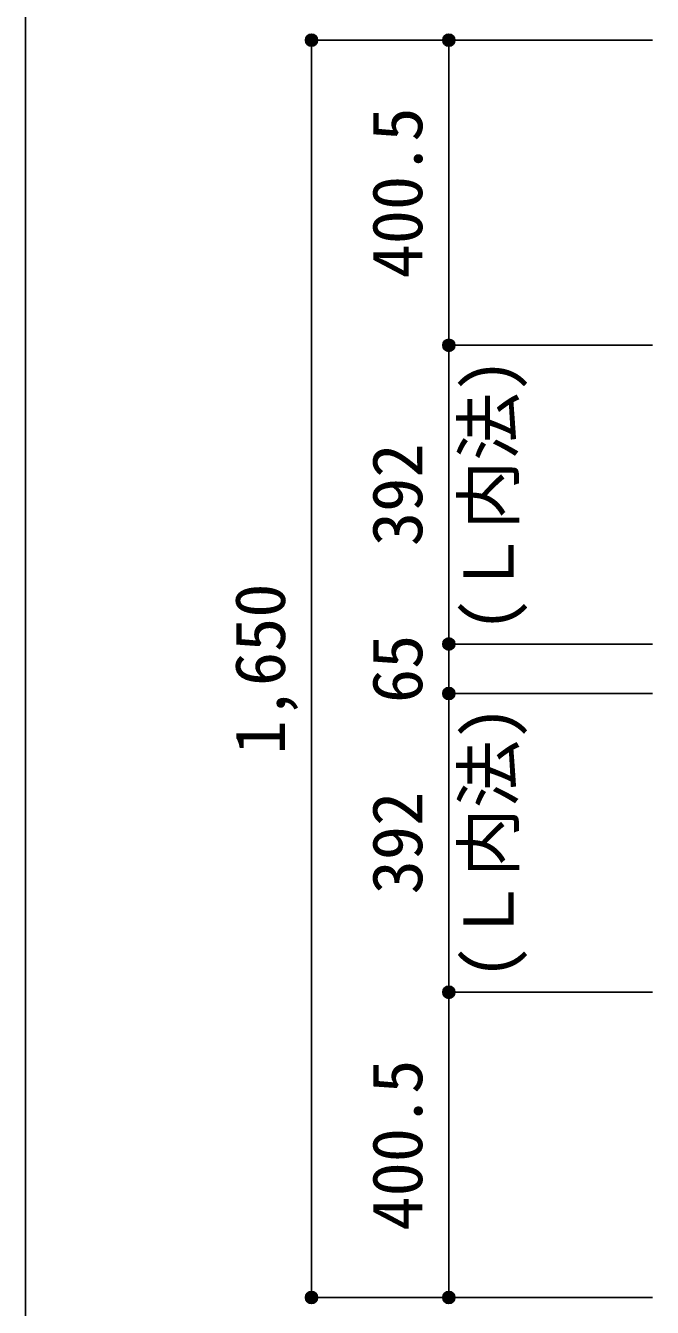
# Model space of a CAD drawing. Units: millimetres at full size, sheet at 1:30. Extents: x -5973 to 5954, y -4195 to 4201.
# Drawn here: x -5973 to -5151, y 1618 to 3300 of the extents above; entities that cross this region are included whole.
import ezdxf
from ezdxf.enums import TextEntityAlignment as Align

# ---------------------------------------------------------------- set-up
doc = ezdxf.new("R2010")
doc.units = ezdxf.units.MM
doc.header["$LTSCALE"] = 30
doc.header["$PDMODE"] = 32
doc.header["$PDSIZE"] = 15
for name, color, linetype in [('0-7_文字', 4, 'Continuous'), ('0-D_寸法', 4, 'Continuous'), ('F-0_枠', 6, 'Continuous')]:
    doc.layers.add(name, color=color, linetype=linetype)
doc.styles.add('ＭＳ ゴシック', font='')
doc.styles.get('ＭＳ ゴシック').set_extended_font_data('MS Gothic')

msp = doc.modelspace()

# ---------------------------------------------------------------- linework, layer by layer
at = {"layer": '0-D_寸法'}
for p, q in [((-5597.84, 3281.03), (-5417.84, 3281.03)), ((-5597.84, 3281.03), (-5417.84, 3281.03)), ((-5597.84, 3281.03), (-5597.84, 1631.03)), ((-5597.84, 1631.03), (-5597.84, 3281.03)), ((-5417.84, 3281.03), (-5150.8, 3281.03)), ((-5417.84, 3281.03), (-5150.8, 3281.03)), ((-5417.84, 3281.03), (-5417.84, 2880.53)), ((-5417.84, 2880.53), (-5150.8, 2880.53)), ((-5417.84, 2880.53), (-5417.84, 2488.53)), ((-5417.84, 2423.53), (-5417.84, 2488.53)), ((-5417.84, 2488.53), (-5150.8, 2488.53)), ((-5417.84, 2423.53), (-5150.8, 2423.53)), ((-5417.84, 2423.53), (-5417.84, 2031.53)), ((-5417.84, 2031.53), (-5150.8, 2031.53)), ((-5417.84, 2031.53), (-5417.84, 1631.03)), ((-5597.84, 1631.03), (-5417.84, 1631.03)), ((-5417.84, 1631.03), (-5150.8, 1631.03)), ((-5417.84, 1631.03), (-5150.8, 1631.03)), ((-5417.84, 1631.03), (-5150.8, 1631.03))]:
    msp.add_line(p, q, dxfattribs=at)
for centre, radius in [((-5597.84, 3281.03), 8), ((-5597.84, 3281.03), 7.2), ((-5597.84, 3281.03), 6.4), ((-5597.84, 3281.03), 5.6), ((-5597.84, 3281.03), 4.8), ((-5597.84, 3281.03), 4), ((-5597.84, 3281.03), 3.2), ((-5597.84, 3281.03), 2.4), ((-5597.84, 3281.03), 1.6), ((-5597.84, 3281.03), 0.8), ((-5417.84, 3281.03), 8), ((-5417.84, 3281.03), 7.2), ((-5417.84, 3281.03), 6.4), ((-5417.84, 3281.03), 5.6), ((-5417.84, 3281.03), 4.8), ((-5417.84, 3281.03), 4), ((-5417.84, 3281.03), 3.2), ((-5417.84, 3281.03), 2.4), ((-5417.84, 3281.03), 1.6), ((-5417.84, 3281.03), 0.8), ((-5417.84, 2880.53), 8), ((-5417.84, 2880.53), 7.2), ((-5417.84, 2880.53), 6.4), ((-5417.84, 2880.53), 5.6), ((-5417.84, 2880.53), 4.8), ((-5417.84, 2880.53), 4), ((-5417.84, 2880.53), 3.2), ((-5417.84, 2880.53), 2.4), ((-5417.84, 2880.53), 1.6), ((-5417.84, 2880.53), 0.8), ((-5417.84, 2488.53), 8), ((-5417.84, 2488.53), 7.2), ((-5417.84, 2488.53), 6.4), ((-5417.84, 2488.53), 5.6), ((-5417.84, 2488.53), 4.8), ((-5417.84, 2488.53), 4), ((-5417.84, 2488.53), 3.2), ((-5417.84, 2488.53), 2.4), ((-5417.84, 2488.53), 1.6), ((-5417.84, 2488.53), 0.8), ((-5417.84, 2423.53), 8), ((-5417.84, 2423.53), 7.2), ((-5417.84, 2423.53), 6.4), ((-5417.84, 2423.53), 5.6), ((-5417.84, 2423.53), 4.8), ((-5417.84, 2423.53), 4), ((-5417.84, 2423.53), 3.2), ((-5417.84, 2423.53), 2.4), ((-5417.84, 2423.53), 1.6), ((-5417.84, 2423.53), 0.8), ((-5417.84, 2031.53), 8), ((-5417.84, 2031.53), 7.2), ((-5417.84, 2031.53), 6.4), ((-5417.84, 2031.53), 5.6), ((-5417.84, 2031.53), 4.8), ((-5417.84, 2031.53), 4), ((-5417.84, 2031.53), 3.2), ((-5417.84, 2031.53), 2.4), ((-5417.84, 2031.53), 1.6), ((-5417.84, 2031.53), 0.8), ((-5597.84, 1631.03), 8), ((-5597.84, 1631.03), 7.2), ((-5597.84, 1631.03), 6.4), ((-5597.84, 1631.03), 5.6), ((-5597.84, 1631.03), 4.8), ((-5597.84, 1631.03), 4), ((-5597.84, 1631.03), 3.2), ((-5597.84, 1631.03), 2.4), ((-5597.84, 1631.03), 1.6), ((-5597.84, 1631.03), 0.8), ((-5417.84, 1631.03), 8), ((-5417.84, 1631.03), 7.2), ((-5417.84, 1631.03), 6.4), ((-5417.84, 1631.03), 5.6), ((-5417.84, 1631.03), 4.8), ((-5417.84, 1631.03), 4), ((-5417.84, 1631.03), 3.2), ((-5417.84, 1631.03), 2.4), ((-5417.84, 1631.03), 1.6), ((-5417.84, 1631.03), 0.8)]:
    msp.add_circle(centre, radius, dxfattribs=at)
at = {"layer": '0-D_寸法', "color": 7}
for p in [(-5597.84, 3281.03), (-5417.84, 3281.03), (-5417.84, 3281.03), (-5417.84, 2880.53), (-5417.84, 2880.53), (-5417.84, 2880.53), (-5417.84, 2488.53), (-5417.84, 2488.53), (-5417.84, 2488.53), (-5417.84, 2423.53), (-5417.84, 2423.53), (-5417.84, 2423.53), (-5417.84, 2031.53), (-5417.84, 2031.53), (-5417.84, 2031.53), (-5597.84, 1631.03), (-5417.84, 1631.03), (-5417.84, 1631.03)]:
    msp.add_point(p, dxfattribs=at)
at = {"layer": 'F-0_枠'}
msp.add_line((-5972.88, 4201.15), (-5972.88, -4195.24), dxfattribs=at)

# ---------------------------------------------------------------- texts
at = {"layer": '0-7_文字', "style": 'ＭＳ ゴシック'}
for p in [(-5312.84, 2504.03), (-5312.84, 2048.03)]:
    msp.add_text('(Ｌ内法)', height=65.98, rotation=90, dxfattribs=at).set_placement(p, align=Align.BOTTOM_LEFT)
at = {"layer": '0-D_寸法', "style": 'ＭＳ ゴシック'}
for s, p in [('400.5', (-5432.84, 2968.28)), ('392', (-5432.84, 2617.03)), ('1,650', (-5612.84, 2343.53)), ('65', (-5432.84, 2411.03)), ('392', (-5432.84, 2160.03)), ('400.5', (-5432.84, 1718.78))]:
    msp.add_text(s, height=65.98, rotation=90, dxfattribs=at).set_placement(p, align=Align.BOTTOM_LEFT)

doc.saveas('drawing.dxf')
